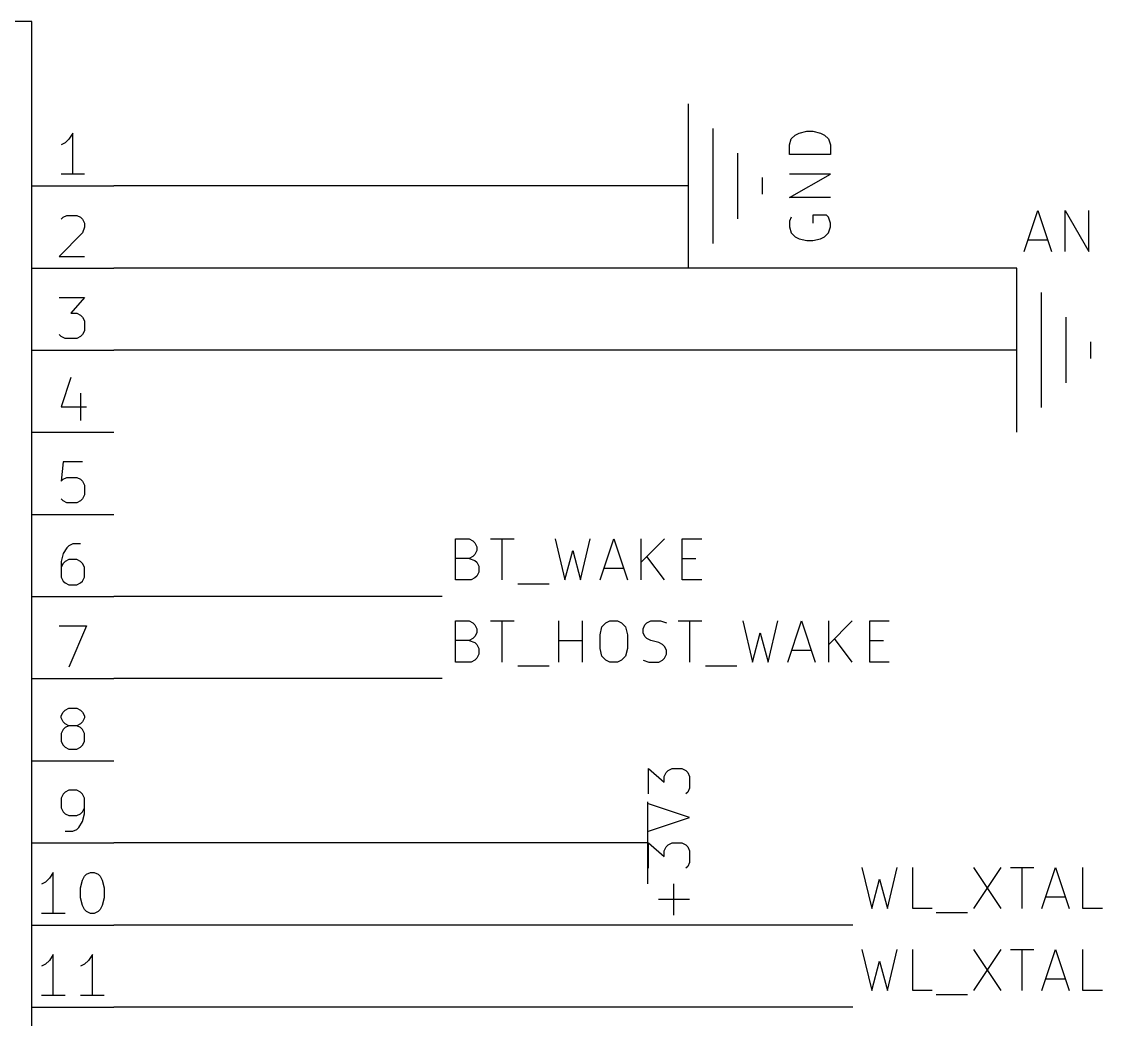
# Model space of a CAD drawing. Header units: millimetres. Extents: x 6 to 276, y -192 to -5.
# Drawn here: x 149.55 to 182.98, y -74.04 to -43.18 of the extents above; entities that cross this region are included whole.
import ezdxf

# ---------------------------------------------------------------- set-up
doc = ezdxf.new("R2010")
doc.units = ezdxf.units.MM
for name, color, linetype in [('GREENSIXTYFIVE', 129, 'CONTINUOUS'), ('LIGHTGREEN', 92, 'CONTINUOUS'), ('LIGHTRED', 12, 'CONTINUOUS'), ('RED', 14, 'CONTINUOUS'), ('REDSIX', 19, 'CONTINUOUS')]:
    doc.layers.add(name, color=color, linetype=linetype)

msp = doc.modelspace()

# ---------------------------------------------------------------- linework, layer by layer
at = {"layer": 'GREENSIXTYFIVE', "linetype": 'CONTINUOUS'}
for p, q in [((173.2992, -46.9898), (173.3597, -46.8084)), ((173.3597, -46.8084), (173.4807, -46.6874)), ((173.4807, -46.6874), (173.6016, -46.6269)), ((173.6016, -46.6269), (173.8435, -46.5665)), ((173.8435, -46.5665), (174.0249, -46.5665)), ((174.0249, -46.5665), (174.2668, -46.6269)), ((174.2668, -46.6269), (174.3878, -46.6874)), ((174.3878, -46.6874), (174.5088, -46.8084)), ((174.5088, -46.8084), (174.5692, -46.9898)), ((173.2992, -47.2922), (173.2992, -46.9898)), ((174.5692, -46.9898), (174.5692, -47.2922)), ((174.5692, -47.2922), (173.2992, -47.2922)), ((173.2992, -48.6227), (174.5692, -47.897)), ((174.5692, -47.897), (173.2992, -47.897)), ((174.5692, -48.6227), (173.2992, -48.6227)), ((173.3597, -49.2274), (173.2992, -49.3484)), ((173.2992, -49.3484), (173.2992, -49.5298)), ((174.4483, -49.167), (174.0249, -49.167)), ((174.0249, -49.167), (174.0249, -49.4089)), ((174.5088, -49.2274), (174.4483, -49.167)), ((174.5692, -49.4089), (174.5088, -49.2274)), ((174.5692, -49.5298), (174.5692, -49.4089)), ((173.2992, -49.5298), (173.3597, -49.7112)), ((173.3597, -49.7112), (173.4807, -49.8322)), ((174.3878, -49.8322), (174.5088, -49.7112)), ((174.5088, -49.7112), (174.5692, -49.5298)), ((173.4807, -49.8322), (173.6016, -49.8927)), ((173.6016, -49.8927), (173.8435, -49.9531)), ((173.8435, -49.9531), (174.0249, -49.9531)), ((174.0249, -49.9531), (174.2668, -49.8927)), ((174.2668, -49.8927), (174.3878, -49.8322)), ((168.9439, -67.068), (168.9439, -66.2818)), ((168.9439, -66.2818), (169.4277, -66.7052)), ((169.4277, -66.5237), (169.4882, -66.4028)), ((169.4277, -66.7052), (169.4277, -66.5237)), ((169.4882, -66.4028), (169.5487, -66.3423)), ((169.5487, -66.3423), (169.6696, -66.2818)), ((169.6696, -66.2818), (169.972, -66.2818)), ((169.972, -66.2818), (170.093, -66.3423)), ((170.093, -66.3423), (170.1535, -66.4028)), ((170.1535, -66.4028), (170.2139, -66.5237)), ((170.2139, -66.5237), (170.2139, -66.8866)), ((170.1535, -67.0075), (170.093, -67.068)), ((170.2139, -66.8866), (170.1535, -67.0075)), ((170.2139, -67.7938), (168.9439, -67.3704)), ((168.9439, -68.2171), (170.2139, -67.7938)), ((168.9439, -69.3661), (168.9439, -68.5799)), ((168.9439, -68.5799), (169.4277, -69.0033)), ((169.4277, -68.8218), (169.4882, -68.7009)), ((169.4277, -69.0033), (169.4277, -68.8218)), ((169.4882, -68.7009), (169.5487, -68.6404)), ((169.5487, -68.6404), (169.6696, -68.5799)), ((169.6696, -68.5799), (169.972, -68.5799)), ((169.972, -68.5799), (170.093, -68.6404)), ((170.093, -68.6404), (170.1535, -68.7009)), ((170.1535, -68.7009), (170.2139, -68.8218)), ((170.2139, -68.8218), (170.2139, -69.1847)), ((170.2139, -69.1847), (170.1535, -69.3056)), ((170.1535, -69.3056), (170.093, -69.3661)), ((169.7301, -70.8176), (169.7301, -69.85)), ((170.2139, -70.3338), (169.2463, -70.3338))]:
    msp.add_line(p, q, dxfattribs=at)
at = {"layer": 'LIGHTGREEN', "linetype": 'CONTINUOUS'}
for p, q in [((167.64, -48.26), (152.4, -48.26)), ((180.34, -50.8), (152.4, -50.8)), ((177.8, -53.34), (152.4, -53.34)), ((162.56, -60.96), (152.4, -60.96)), ((162.56, -63.5), (152.4, -63.5)), ((166.37, -68.58), (152.4, -68.58)), ((175.26, -71.12), (152.4, -71.12)), ((175.26, -73.66), (152.4, -73.66))]:
    msp.add_line(p, q, dxfattribs=at)
at = {"layer": 'LIGHTRED', "linetype": 'CONTINUOUS'}
for p, q in [((151.0091, -46.8128), (150.8881, -46.9337)), ((151.13, -46.6313), (151.0091, -46.8128)), ((151.13, -47.9013), (151.13, -46.6313)), ((150.8881, -46.9337), (150.7672, -46.9942)), ((151.4929, -47.9013), (150.7672, -47.9013)), ((150.7672, -49.2923), (150.8276, -49.2318)), ((150.8276, -49.2318), (150.9486, -49.1713)), ((150.9486, -49.1713), (151.251, -49.1713)), ((151.251, -49.1713), (151.3719, -49.2318)), ((151.3719, -49.2318), (151.4324, -49.2923)), ((151.4324, -49.2923), (151.4929, -49.4132)), ((151.4929, -49.4132), (151.4929, -49.5342)), ((151.4324, -49.7156), (150.7067, -50.4413)), ((151.4929, -49.5342), (151.4324, -49.7156)), ((150.7067, -50.4413), (151.4929, -50.4413)), ((150.7067, -51.7113), (151.4929, -51.7113)), ((151.4929, -51.7113), (151.0695, -52.1951)), ((151.0695, -52.1951), (151.251, -52.1951)), ((151.251, -52.1951), (151.3719, -52.2556)), ((151.3719, -52.2556), (151.4324, -52.3161)), ((151.4324, -52.3161), (151.4929, -52.437)), ((151.4929, -52.437), (151.4929, -52.7394)), ((151.4929, -52.7394), (151.4324, -52.8604)), ((150.7672, -52.9209), (150.7067, -52.8604)), ((150.8881, -52.9813), (150.7672, -52.9209)), ((151.251, -52.9813), (150.8881, -52.9813)), ((151.3719, -52.9209), (151.251, -52.9813)), ((151.4324, -52.8604), (151.3719, -52.9209)), ((151.0695, -54.1909), (150.7672, -55.098)), ((151.3719, -54.6747), (151.3719, -55.5213)), ((150.7672, -55.098), (151.5533, -55.098)), ((150.8276, -56.7913), (150.7672, -57.3961)), ((151.4324, -56.7913), (150.8276, -56.7913)), ((150.7672, -57.3961), (150.8276, -57.3356)), ((150.8276, -57.3356), (150.9486, -57.2751)), ((150.9486, -57.2751), (151.251, -57.2751)), ((151.251, -57.2751), (151.3719, -57.3356)), ((151.3719, -57.3356), (151.4324, -57.3961)), ((151.4324, -57.3961), (151.4929, -57.517)), ((151.4929, -57.8194), (151.4324, -57.9404)), ((151.4929, -57.517), (151.4929, -57.8194)), ((150.8276, -58.0009), (150.7672, -57.9404)), ((150.9486, -58.0613), (150.8276, -58.0009)), ((151.251, -58.0613), (150.9486, -58.0613)), ((151.3719, -58.0009), (151.251, -58.0613)), ((151.4324, -57.9404), (151.3719, -58.0009)), ((150.9486, -59.4523), (150.8276, -59.6337)), ((151.0091, -59.3918), (150.9486, -59.4523)), ((151.13, -59.3313), (151.0091, -59.3918)), ((151.3719, -59.3313), (151.13, -59.3313)), ((150.8276, -59.6337), (150.7672, -59.8756)), ((151.0091, -59.8151), (150.8881, -59.8756)), ((151.251, -59.8151), (151.0091, -59.8151)), ((151.3719, -59.8756), (151.251, -59.8151)), ((150.7672, -59.8756), (150.7672, -60.3594)), ((150.8276, -59.9361), (150.7672, -60.057)), ((150.8881, -59.8756), (150.8276, -59.9361)), ((151.4324, -59.9361), (151.3719, -59.8756)), ((151.4929, -60.057), (151.4324, -59.9361)), ((151.4929, -60.3594), (151.4929, -60.057)), ((150.7672, -60.3594), (150.8276, -60.4804)), ((150.8276, -60.4804), (150.8881, -60.5409)), ((151.3719, -60.5409), (151.4324, -60.4804)), ((151.4324, -60.4804), (151.4929, -60.3594)), ((150.8881, -60.5409), (151.0091, -60.6013)), ((151.0091, -60.6013), (151.251, -60.6013)), ((151.251, -60.6013), (151.3719, -60.5409)), ((150.7067, -61.8713), (151.5533, -61.8713)), ((151.5533, -61.8713), (151.0091, -63.1413)), ((150.7672, -64.6532), (150.8276, -64.5323)), ((150.8276, -64.5323), (150.8881, -64.4718)), ((150.8881, -64.4718), (151.0091, -64.4113)), ((151.0091, -64.4113), (151.251, -64.4113)), ((151.251, -64.4113), (151.3719, -64.4718)), ((151.3719, -64.4718), (151.4324, -64.5323)), ((151.4324, -64.5323), (151.4929, -64.6532)), ((150.7672, -64.7137), (150.7672, -64.6532)), ((150.8276, -64.8347), (150.7672, -64.7137)), ((150.8881, -64.8951), (150.8276, -64.8347)), ((151.4324, -64.8347), (151.3719, -64.8951)), ((151.4929, -64.7137), (151.4324, -64.8347)), ((151.4929, -64.6532), (151.4929, -64.7137)), ((150.8276, -65.0766), (150.7672, -65.1975)), ((150.7672, -65.1975), (150.7672, -65.4394)), ((150.8881, -65.0161), (150.8276, -65.0766)), ((151.0091, -64.9556), (150.8881, -64.8951)), ((151.0091, -64.9556), (150.8881, -65.0161)), ((151.251, -64.9556), (151.0091, -64.9556)), ((151.3719, -64.8951), (151.251, -64.9556)), ((151.3719, -65.0161), (151.251, -64.9556)), ((151.4324, -65.0766), (151.3719, -65.0161)), ((151.4929, -65.1975), (151.4324, -65.0766)), ((151.4929, -65.4394), (151.4929, -65.1975)), ((150.7672, -65.4394), (150.8276, -65.5604)), ((151.4324, -65.5604), (151.4929, -65.4394)), ((150.8276, -65.5604), (150.8881, -65.6209)), ((150.8881, -65.6209), (151.0091, -65.6813)), ((151.0091, -65.6813), (151.251, -65.6813)), ((151.251, -65.6813), (151.3719, -65.6209)), ((151.3719, -65.6209), (151.4324, -65.5604)), ((150.8276, -67.0723), (150.7672, -67.1932)), ((150.7672, -67.1932), (150.7672, -67.4956)), ((150.8881, -67.0118), (150.8276, -67.0723)), ((151.0091, -66.9513), (150.8881, -67.0118)), ((151.251, -66.9513), (151.0091, -66.9513)), ((151.3719, -67.0118), (151.251, -66.9513)), ((151.4324, -67.0723), (151.3719, -67.0118)), ((151.4929, -67.1932), (151.4324, -67.0723)), ((151.4929, -67.677), (151.4929, -67.1932)), ((150.7672, -67.4956), (150.8276, -67.6166)), ((151.4324, -67.6166), (151.4929, -67.4956)), ((150.8276, -67.6166), (150.8881, -67.677)), ((150.8881, -67.677), (151.0091, -67.7375)), ((151.0091, -67.7375), (151.251, -67.7375)), ((151.251, -67.7375), (151.3719, -67.677)), ((151.3719, -67.677), (151.4324, -67.6166)), ((151.4324, -67.9189), (151.4929, -67.677)), ((151.13, -68.2213), (151.251, -68.1609)), ((151.251, -68.1609), (151.3114, -68.1004)), ((151.3114, -68.1004), (151.4324, -67.9189)), ((150.8881, -68.2213), (151.13, -68.2213)), ((150.5252, -69.4913), (150.4043, -69.6728)), ((150.5252, -70.7613), (150.5252, -69.4913)), ((151.4928, -69.6123), (151.5533, -69.5518)), ((151.5533, -69.5518), (151.6742, -69.4913)), ((151.6742, -69.4913), (151.7952, -69.4913)), ((151.7952, -69.4913), (151.9161, -69.5518)), ((151.9161, -69.5518), (151.9766, -69.6123)), ((150.2833, -69.7937), (150.1624, -69.8542)), ((150.4043, -69.6728), (150.2833, -69.7937)), ((151.3719, -69.9751), (151.4323, -69.7332)), ((151.4323, -69.7332), (151.4928, -69.6123)), ((151.9766, -69.6123), (152.0371, -69.7332)), ((152.0371, -69.7332), (152.0976, -69.9751)), ((151.3719, -70.2775), (151.3719, -69.9751)), ((152.0976, -69.9751), (152.0976, -70.2775)), ((151.4323, -70.5194), (151.3719, -70.2775)), ((151.4928, -70.6404), (151.4323, -70.5194)), ((152.0371, -70.5194), (151.9766, -70.6404)), ((152.0976, -70.2775), (152.0371, -70.5194)), ((150.8881, -70.7613), (150.1624, -70.7613)), ((151.5533, -70.7009), (151.4928, -70.6404)), ((151.6742, -70.7613), (151.5533, -70.7009)), ((151.7952, -70.7613), (151.6742, -70.7613)), ((151.9161, -70.7009), (151.7952, -70.7613)), ((151.9766, -70.6404), (151.9161, -70.7009)), ((150.4043, -72.2128), (150.2833, -72.3337)), ((150.5252, -72.0313), (150.4043, -72.2128)), ((150.5252, -73.3013), (150.5252, -72.0313)), ((151.6138, -72.2128), (151.4928, -72.3337)), ((151.7347, -72.0313), (151.6138, -72.2128)), ((151.7347, -73.3013), (151.7347, -72.0313)), ((150.2833, -72.3337), (150.1624, -72.3942)), ((151.4928, -72.3337), (151.3719, -72.3942)), ((150.8881, -73.3013), (150.1624, -73.3013)), ((152.0976, -73.3013), (151.3719, -73.3013))]:
    msp.add_line(p, q, dxfattribs=at)
at = {"layer": 'RED', "linetype": 'CONTINUOUS'}
for p, q in [((149.86, -43.18), (106.68, -43.18)), ((149.86, -106.68), (149.86, -43.18)), ((170.18, -50.8), (170.18, -45.72)), ((170.942, -50.038), (170.942, -46.482)), ((171.704, -49.276), (171.704, -47.244)), ((172.466, -48.514), (172.466, -48.006)), ((149.86, -48.26), (152.4, -48.26)), ((170.18, -48.26), (167.64, -48.26)), ((149.86, -50.8), (152.4, -50.8)), ((180.34, -55.88), (180.34, -50.8)), ((181.102, -55.118), (181.102, -51.562)), ((181.864, -54.356), (181.864, -52.324)), ((182.626, -53.594), (182.626, -53.086)), ((149.86, -53.34), (152.4, -53.34)), ((180.34, -53.34), (177.8, -53.34)), ((149.86, -55.88), (152.4, -55.88)), ((149.86, -58.42), (152.4, -58.42)), ((149.86, -60.96), (152.4, -60.96)), ((149.86, -63.5), (152.4, -63.5)), ((149.86, -66.04), (152.4, -66.04)), ((168.91, -67.31), (168.91, -69.85)), ((149.86, -68.58), (152.4, -68.58)), ((167.64, -68.58), (166.37, -68.58)), ((168.91, -68.58), (167.64, -68.58)), ((149.86, -71.12), (152.4, -71.12)), ((149.86, -73.66), (152.4, -73.66))]:
    msp.add_line(p, q, dxfattribs=at)
at = {"layer": 'REDSIX', "linetype": 'CONTINUOUS'}
for p, q in [((180.5653, -50.2869), (180.9886, -49.0169)), ((180.9886, -49.0169), (181.412, -50.2869)), ((181.8353, -50.2869), (181.8353, -49.0169)), ((181.8353, -49.0169), (182.561, -50.2869)), ((182.561, -50.2869), (182.561, -49.0169)), ((180.6863, -49.9241), (181.291, -49.9241)), ((162.9667, -60.4469), (162.9667, -59.1769)), ((162.9667, -59.1769), (163.3901, -59.1769)), ((163.3901, -59.1769), (163.511, -59.2374)), ((164.0553, -59.1769), (164.781, -59.1769)), ((164.4182, -60.4469), (164.4182, -59.1769)), ((166.051, -59.1769), (166.3534, -60.4469)), ((166.8372, -60.4469), (167.1396, -59.1769)), ((167.4419, -60.4469), (167.8652, -59.1769)), ((167.8652, -59.1769), (168.2886, -60.4469)), ((168.7119, -60.4469), (168.7119, -59.1769)), ((169.4376, -59.1769), (168.7119, -59.9026)), ((169.9819, -60.4469), (169.9819, -59.1769)), ((169.9819, -59.1769), (170.5867, -59.1769)), ((163.511, -59.2374), (163.5715, -59.2979)), ((163.5715, -59.2979), (163.632, -59.4188)), ((163.632, -59.4188), (163.632, -59.5398)), ((163.3901, -59.7817), (162.9667, -59.7817)), ((163.511, -59.7212), (163.3901, -59.7817)), ((163.3901, -59.7817), (163.5715, -59.8422)), ((163.5715, -59.6607), (163.511, -59.7212)), ((163.632, -59.5398), (163.5715, -59.6607)), ((163.5715, -59.8422), (163.632, -59.9026)), ((166.3534, -60.4469), (166.5953, -59.5398)), ((166.5953, -59.5398), (166.8372, -60.4469)), ((169.4376, -60.4469), (168.8934, -59.7212)), ((169.9819, -59.7817), (170.4053, -59.7817)), ((163.632, -59.9026), (163.6924, -60.0236)), ((163.6924, -60.0236), (163.6924, -60.205)), ((167.5629, -60.0841), (168.1676, -60.0841)), ((163.4505, -60.4469), (162.9667, -60.4469)), ((163.5715, -60.3865), (163.4505, -60.4469)), ((163.632, -60.326), (163.5715, -60.3865)), ((163.6924, -60.205), (163.632, -60.326)), ((170.5867, -60.4469), (169.9819, -60.4469)), ((164.902, -60.5679), (165.8696, -60.5679)), ((162.9667, -62.9869), (162.9667, -61.7169)), ((162.9667, -61.7169), (163.3901, -61.7169)), ((163.3901, -61.7169), (163.511, -61.7774)), ((163.511, -61.7774), (163.5715, -61.8379)), ((163.5715, -61.8379), (163.632, -61.9588)), ((164.0553, -61.7169), (164.781, -61.7169)), ((164.4182, -62.9869), (164.4182, -61.7169)), ((166.1719, -62.9869), (166.1719, -61.7169)), ((166.8976, -62.9869), (166.8976, -61.7169)), ((167.5024, -61.8984), (167.6234, -61.7774)), ((167.6234, -61.7774), (167.7443, -61.7169)), ((167.7443, -61.7169), (167.9862, -61.7169)), ((167.9862, -61.7169), (168.1072, -61.7774)), ((168.1072, -61.7774), (168.2281, -61.8984)), ((168.7725, -61.9588), (168.8329, -61.8379)), ((168.8329, -61.8379), (168.8934, -61.7774)), ((168.8934, -61.7774), (169.0144, -61.7169)), ((169.0144, -61.7169), (169.3167, -61.7169)), ((169.3167, -61.7169), (169.4982, -61.7774)), ((169.861, -61.7169), (170.5867, -61.7169)), ((170.2239, -62.9869), (170.2239, -61.7169)), ((171.8567, -61.7169), (172.1591, -62.9869)), ((172.6429, -62.9869), (172.9453, -61.7169)), ((173.2476, -62.9869), (173.6709, -61.7169)), ((173.6709, -61.7169), (174.0943, -62.9869)), ((174.5176, -62.9869), (174.5176, -61.7169)), ((175.2433, -61.7169), (174.5176, -62.4426)), ((175.7876, -62.9869), (175.7876, -61.7169)), ((175.7876, -61.7169), (176.3924, -61.7169)), ((163.632, -62.0798), (163.5715, -62.2007)), ((163.632, -61.9588), (163.632, -62.0798)), ((167.442, -62.1403), (167.5024, -61.8984)), ((167.442, -62.5636), (167.442, -62.1403)), ((168.2281, -61.8984), (168.2886, -62.1403)), ((168.2886, -62.1403), (168.2886, -62.5636)), ((168.7725, -62.0798), (168.7725, -61.9588)), ((168.8329, -62.2007), (168.7725, -62.0798)), ((172.1591, -62.9869), (172.401, -62.0798)), ((172.401, -62.0798), (172.6429, -62.9869)), ((163.3901, -62.3217), (162.9667, -62.3217)), ((163.511, -62.2612), (163.3901, -62.3217)), ((163.3901, -62.3217), (163.5715, -62.3822)), ((163.5715, -62.2007), (163.511, -62.2612)), ((163.5715, -62.3822), (163.632, -62.4426)), ((163.632, -62.4426), (163.6924, -62.5636)), ((166.1719, -62.3217), (166.8976, -62.3217)), ((168.8934, -62.2612), (168.8329, -62.2007)), ((169.0144, -62.3217), (168.8934, -62.2612)), ((169.2563, -62.3822), (169.0144, -62.3217)), ((169.3772, -62.4426), (169.2563, -62.3822)), ((169.4377, -62.5031), (169.3772, -62.4426)), ((169.4982, -62.6241), (169.4377, -62.5031)), ((175.2433, -62.9869), (174.6991, -62.2612)), ((175.7876, -62.3217), (176.211, -62.3217)), ((163.6924, -62.745), (163.632, -62.866)), ((163.6924, -62.5636), (163.6924, -62.745)), ((167.5024, -62.8055), (167.442, -62.5636)), ((167.6234, -62.9265), (167.5024, -62.8055)), ((168.2281, -62.8055), (168.1072, -62.9265)), ((168.2886, -62.5636), (168.2281, -62.8055)), ((169.4377, -62.866), (169.4982, -62.745)), ((169.4982, -62.745), (169.4982, -62.6241)), ((173.3686, -62.6241), (173.9733, -62.6241)), ((163.4505, -62.9869), (162.9667, -62.9869)), ((163.5715, -62.9265), (163.4505, -62.9869)), ((163.632, -62.866), (163.5715, -62.9265)), ((164.902, -63.1079), (165.8696, -63.1079)), ((167.7443, -62.9869), (167.6234, -62.9265)), ((167.9862, -62.9869), (167.7443, -62.9869)), ((168.1072, -62.9265), (167.9862, -62.9869)), ((168.7725, -62.9265), (168.9539, -62.9869)), ((168.9539, -62.9869), (169.2563, -62.9869)), ((169.2563, -62.9869), (169.3772, -62.9265)), ((169.3772, -62.9265), (169.4377, -62.866)), ((170.7077, -63.1079), (171.6753, -63.1079)), ((176.3924, -62.9869), (175.7876, -62.9869)), ((175.5458, -69.3369), (175.8482, -70.6069)), ((176.332, -70.6069), (176.6344, -69.3369)), ((177.1181, -70.6069), (177.1181, -69.3369)), ((178.9929, -69.3369), (179.8395, -70.6069)), ((179.8395, -69.3369), (178.9929, -70.6069)), ((180.1419, -69.3369), (180.8676, -69.3369)), ((180.5048, -70.6069), (180.5048, -69.3369)), ((181.1095, -70.6069), (181.5328, -69.3369)), ((181.5328, -69.3369), (181.9562, -70.6069)), ((182.3795, -70.6069), (182.3795, -69.3369)), ((175.8482, -70.6069), (176.0901, -69.6998)), ((176.0901, -69.6998), (176.332, -70.6069)), ((181.2305, -70.2441), (181.8352, -70.2441)), ((177.7229, -70.6069), (177.1181, -70.6069)), ((177.8439, -70.7279), (178.8115, -70.7279)), ((182.9843, -70.6069), (182.3795, -70.6069)), ((175.5458, -71.8769), (175.8482, -73.1469)), ((176.332, -73.1469), (176.6344, -71.8769)), ((177.1181, -73.1469), (177.1181, -71.8769)), ((178.9929, -71.8769), (179.8395, -73.1469)), ((179.8395, -71.8769), (178.9929, -73.1469)), ((180.1419, -71.8769), (180.8676, -71.8769)), ((180.5048, -73.1469), (180.5048, -71.8769)), ((181.1095, -73.1469), (181.5328, -71.8769)), ((181.5328, -71.8769), (181.9562, -73.1469)), ((182.3795, -73.1469), (182.3795, -71.8769)), ((175.8482, -73.1469), (176.0901, -72.2398)), ((176.0901, -72.2398), (176.332, -73.1469)), ((181.2305, -72.7841), (181.8352, -72.7841)), ((177.7229, -73.1469), (177.1181, -73.1469)), ((182.9843, -73.1469), (182.3795, -73.1469)), ((177.8439, -73.2679), (178.8115, -73.2679))]:
    msp.add_line(p, q, dxfattribs=at)

doc.saveas('drawing.dxf')
